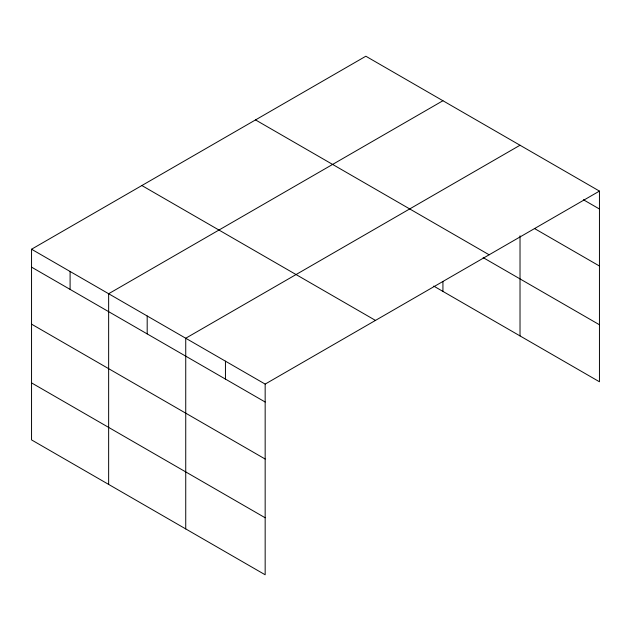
<?xml version="1.0" encoding="UTF-8"?>
<svg xmlns="http://www.w3.org/2000/svg" width="631" height="631" viewBox="0 0 631 631"><rect width="100%" height="100%" fill="white"/><g stroke="black" fill="none" stroke-linecap="round" stroke-linejoin="round"><path stroke-width="0.95" d="M31.55 249.229L265.162 384.098L265.162 574.778L31.55 439.902L31.55 249.229L365.838 56.222L599.45 191.098L599.45 381.771L433.718 286.088M442.93 100.731L108.642 293.738L108.642 484.411M520.023 145.24L185.735 338.24L185.735 528.92M265.162 384.098L599.45 191.098M583.399 199.743L599.45 209.011M534.386 228.461L599.45 266.022M255.523 119.914L489.135 254.79M483.157 257.622L599.45 324.76M141.865 185.538L375.477 320.406M31.55 267.142L265.162 402.018M31.55 324.153L265.162 459.029M31.55 382.891L265.162 517.767M520.023 235.828L520.023 335.913M442.93 281.576L442.93 291.412M225.448 361.169L225.448 379.089M147.189 315.989L147.189 333.902M70.096 271.48L70.096 289.392"/></g></svg>
